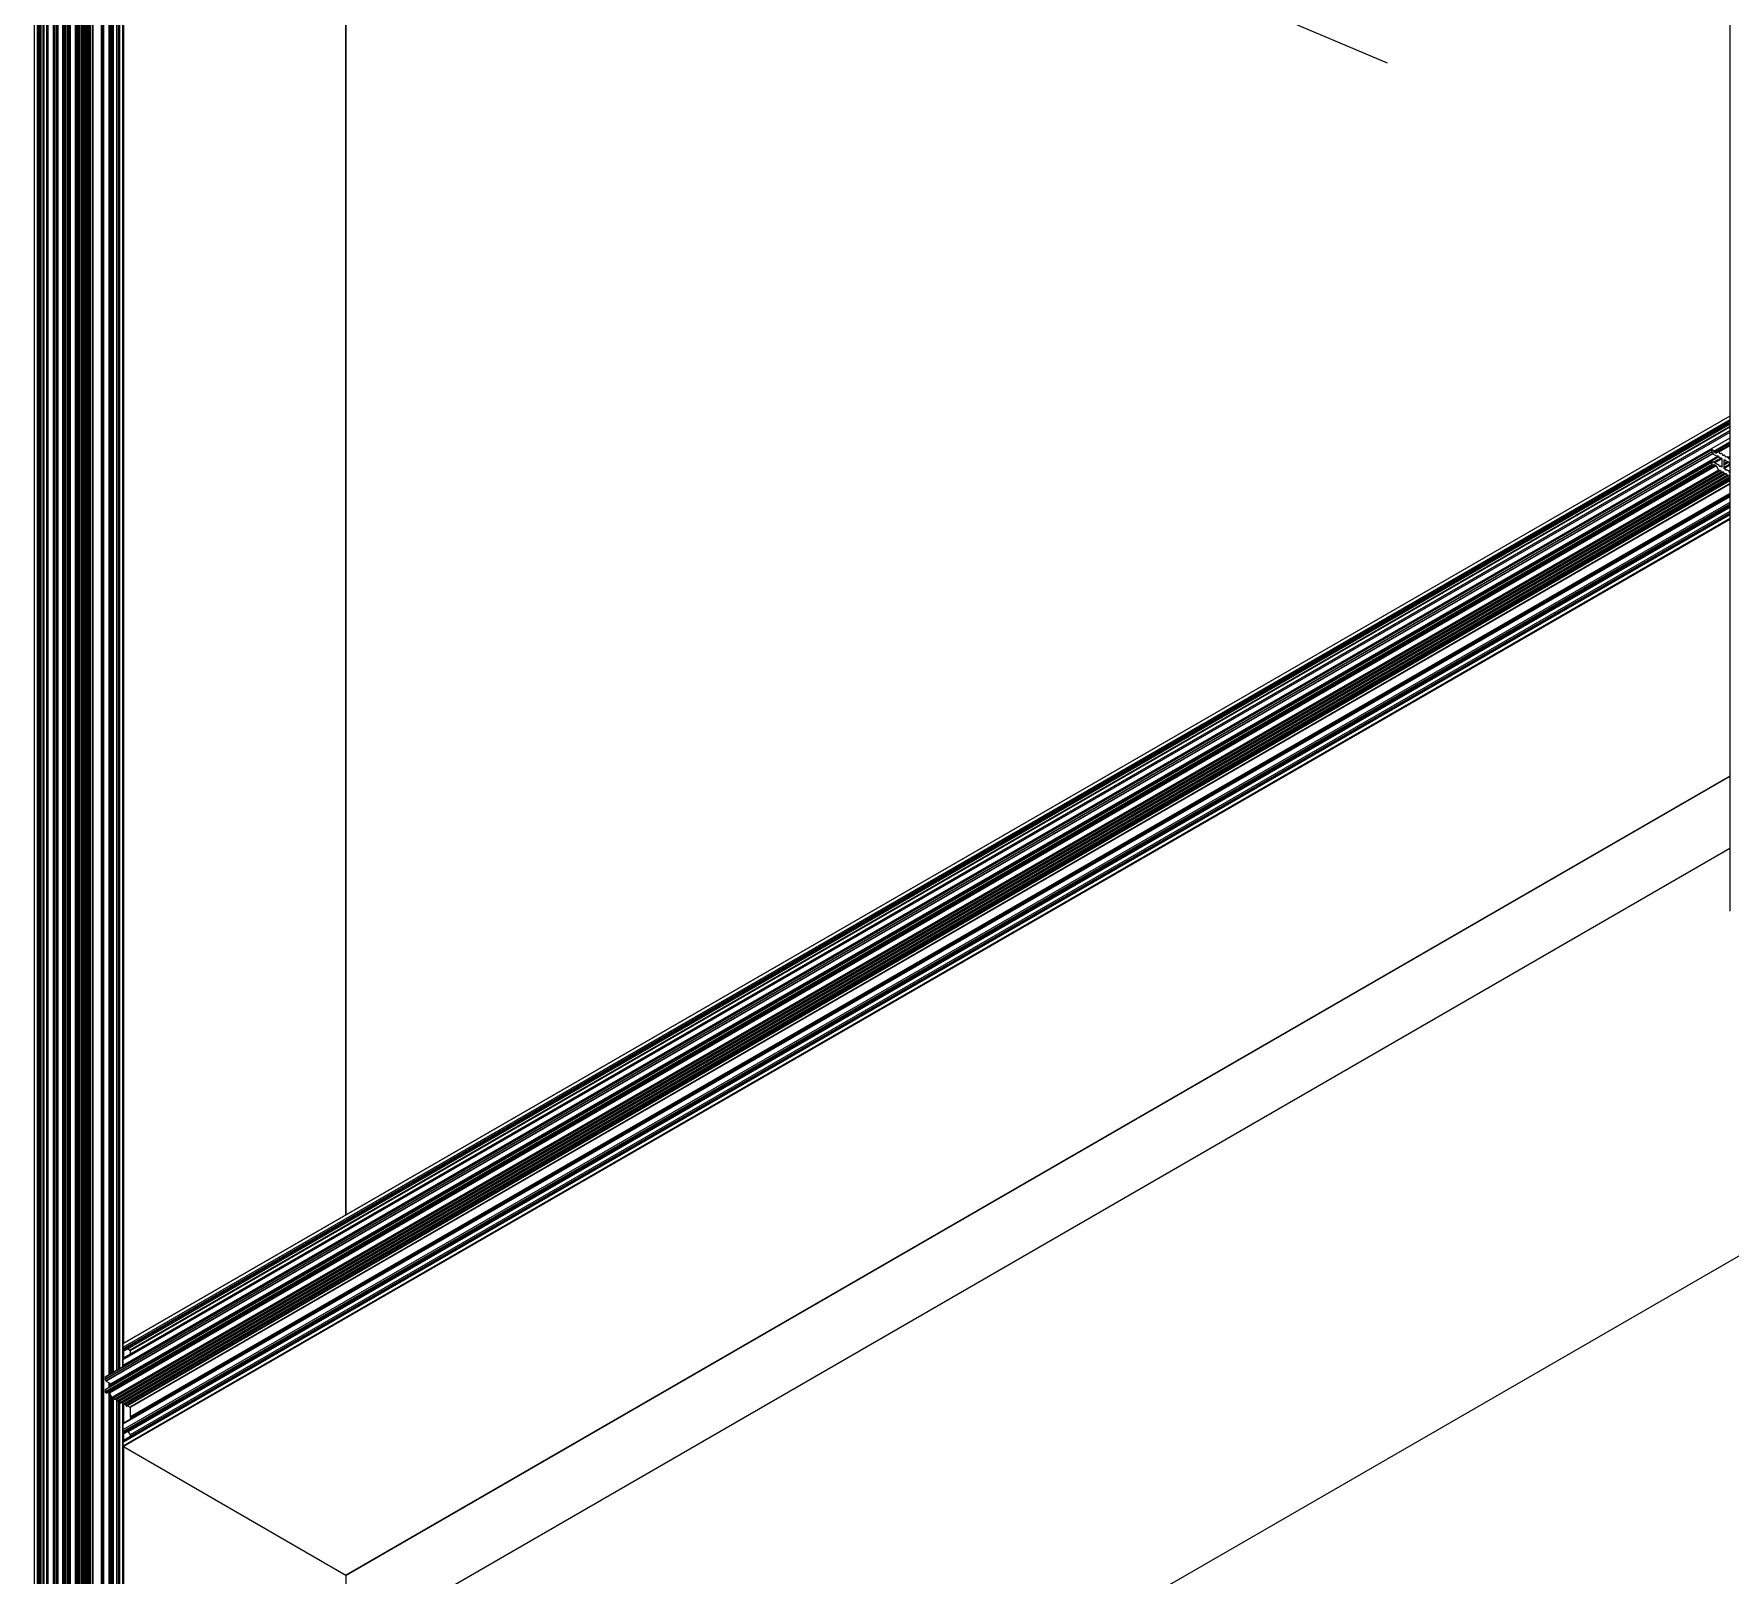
# Model space of a CAD drawing. Header units: millimetres. Extents: x 39 to 459, y 26 to 647.
# Drawn here: x 72.46 to 85.9, y 98.71 to 110.92 of the extents above; entities that cross this region are included whole.
import ezdxf

# ---------------------------------------------------------------- set-up
doc = ezdxf.new("R2010")
doc.units = ezdxf.units.MM
doc.linetypes.add('DASH2', pattern=[19.05, 12.7, -6.35])
doc.layers.add('ANTET', color=7, linetype='Continuous')

msp = doc.modelspace()

# ---------------------------------------------------------------- linework, layer by layer
at = {"color": 7, "linetype": 'Continuous', "lineweight": 15}
for p, q in [((85.899, 133.697), (85.899, 103.971)), ((73.13, 126.326), (73.13, 100.336)), ((72.623, 126.199), (72.623, 96.473)), ((72.625, 126.2), (72.625, 96.475)), ((72.637, 126.208), (72.637, 96.482)), ((72.64, 126.208), (72.64, 96.483)), ((72.651, 126.208), (72.651, 96.483)), ((72.654, 126.208), (72.654, 96.482)), ((72.691, 126.187), (72.691, 96.461)), ((72.7, 126.181), (72.7, 96.456)), ((72.71, 126.248), (72.71, 96.523)), ((72.711, 126.25), (72.711, 96.524)), ((72.724, 126.257), (72.724, 96.532)), ((72.729, 126.257), (72.729, 96.532)), ((72.738, 126.253), (72.738, 96.527)), ((72.739, 96.525), (72.739, 126.251)), ((72.748, 126.235), (72.748, 96.51)), ((72.75, 126.235), (72.75, 96.509)), ((72.789, 126.235), (72.789, 96.509)), ((72.795, 126.231), (72.795, 96.506)), ((72.801, 126.222), (72.801, 96.496)), ((72.811, 126.222), (72.811, 96.496)), ((72.817, 126.218), (72.817, 96.492)), ((72.823, 126.209), (72.823, 96.483)), ((72.834, 126.209), (72.834, 96.483)), ((72.84, 126.205), (72.84, 96.479)), ((72.846, 126.196), (72.846, 96.47)), ((72.857, 126.196), (72.857, 96.47)), ((72.863, 126.192), (72.863, 96.466)), ((72.869, 126.182), (72.869, 96.457)), ((72.879, 126.182), (72.879, 96.457)), ((72.885, 126.179), (72.885, 96.453)), ((72.891, 126.169), (72.891, 96.444)), ((72.902, 126.169), (72.902, 96.444)), ((72.908, 126.166), (72.908, 96.44)), ((72.995, 126.186), (72.995, 96.46)), ((73.004, 126.191), (73.004, 96.465)), ((73.01, 126.255), (73.01, 96.529)), ((73.016, 126.263), (73.016, 96.537)), ((73.085, 100.311), (73.085, 126.284)), ((73.09, 126.257), (73.09, 100.313)), ((73.118, 126.257), (73.118, 100.329)), ((72.615, 126.031), (72.615, 96.306)), ((72.909, 126.159), (72.909, 96.433)), ((72.926, 126.149), (72.926, 96.423)), ((72.931, 126.149), (72.931, 96.423)), ((72.465, 125.945), (72.465, 96.219)), ((72.49, 125.96), (72.49, 96.234)), ((72.49, 125.96), (72.49, 96.234)), ((72.501, 125.965), (72.501, 96.239)), ((72.509, 125.965), (72.509, 96.239)), ((72.518, 125.96), (72.518, 96.234)), ((72.52, 96.232), (72.52, 125.958)), ((72.535, 125.924), (72.535, 96.198)), ((72.541, 125.924), (72.541, 96.198)), ((72.564, 126), (72.564, 96.274)), ((72.566, 126.002), (72.566, 96.276)), ((72.575, 126.009), (72.575, 96.283)), ((72.575, 126.008), (72.575, 96.283)), ((74.935, 101.563), (74.935, 123.65)), ((85.897, 107.888), (73.169, 100.542)), ((85.897, 107.859), (73.169, 100.513)), ((85.897, 107.858), (73.169, 100.512)), ((85.897, 107.761), (73.169, 100.415)), ((85.897, 107.761), (73.169, 100.415)), ((85.898, 107.89), (73.17, 100.544)), ((85.898, 107.846), (73.17, 100.5)), ((85.898, 107.772), (73.17, 100.426)), ((85.899, 107.774), (73.171, 100.428)), ((73.185, 100.488), (85.899, 107.826)), ((85.897, 107.888), (85.897, 107.859)), ((85.897, 107.858), (85.898, 107.846)), ((85.898, 107.772), (85.897, 107.761)), ((85.897, 107.761), (85.897, 107.715)), ((85.897, 107.715), (73.169, 100.369)), ((85.772, 107.604), (85.899, 107.677)), ((85.756, 107.624), (73.028, 100.278)), ((85.756, 107.622), (73.028, 100.276)), ((85.756, 107.607), (73.028, 100.261)), ((85.756, 107.604), (73.028, 100.258)), ((85.756, 107.524), (73.028, 100.178)), ((85.756, 107.522), (73.028, 100.176)), ((85.756, 107.507), (73.028, 100.162)), ((85.758, 107.503), (73.03, 100.157)), ((85.762, 107.594), (73.034, 100.249)), ((85.762, 107.527), (73.034, 100.181)), ((85.764, 107.592), (73.036, 100.247)), ((85.767, 107.498), (73.039, 100.152)), ((73.041, 100.152), (85.769, 107.497)), ((85.787, 107.498), (73.059, 100.152)), ((85.789, 107.496), (73.061, 100.15)), ((85.8, 107.571), (73.073, 100.225)), ((85.81, 107.566), (73.082, 100.22)), ((85.756, 107.622), (85.756, 107.607)), ((85.756, 107.604), (85.762, 107.594)), ((85.762, 107.527), (85.756, 107.524)), ((85.756, 107.522), (85.756, 107.507)), ((85.767, 107.618), (85.758, 107.623)), ((85.758, 107.503), (85.767, 107.498)), ((85.764, 107.592), (85.8, 107.571)), ((85.813, 107.499), (85.764, 107.527)), ((85.826, 107.557), (85.769, 107.524)), ((85.77, 107.609), (85.77, 107.614)), ((85.77, 107.499), (85.77, 107.504)), ((85.787, 107.596), (85.772, 107.604)), ((85.772, 107.506), (85.787, 107.498)), ((85.835, 107.551), (85.778, 107.519)), ((85.808, 107.606), (85.788, 107.595)), ((85.808, 107.606), (85.789, 107.595)), ((85.789, 107.496), (85.808, 107.462)), ((85.8, 107.571), (85.805, 107.577)), ((85.805, 107.577), (85.81, 107.566)), ((85.81, 107.566), (85.826, 107.557)), ((85.818, 107.488), (85.813, 107.499)), ((85.819, 107.594), (85.814, 107.603)), ((85.822, 107.493), (85.817, 107.49)), ((85.822, 107.493), (85.818, 107.488)), ((85.835, 107.486), (85.822, 107.493)), ((85.83, 107.593), (85.825, 107.59)), ((85.83, 107.593), (85.825, 107.59)), ((85.826, 107.557), (85.83, 107.562)), ((85.83, 107.562), (85.835, 107.551)), ((85.835, 107.551), (85.835, 107.486)), ((85.842, 107.581), (85.836, 107.59)), ((85.853, 107.58), (85.848, 107.577)), ((85.853, 107.58), (85.848, 107.577)), ((85.856, 107.547), (85.851, 107.542)), ((85.851, 107.542), (85.851, 107.477)), ((85.86, 107.537), (85.851, 107.532)), ((85.877, 107.527), (85.851, 107.513)), ((85.886, 107.522), (85.851, 107.502)), ((85.899, 107.51), (85.851, 107.483)), ((85.899, 107.5), (85.855, 107.475)), ((85.86, 107.537), (85.856, 107.547)), ((85.864, 107.568), (85.859, 107.577)), ((85.877, 107.527), (85.86, 107.537)), ((85.876, 107.567), (85.87, 107.564)), ((85.876, 107.567), (85.87, 107.564)), ((85.881, 107.533), (85.877, 107.527)), ((85.886, 107.522), (85.881, 107.533)), ((85.887, 107.555), (85.882, 107.564)), ((85.899, 107.571), (85.883, 107.562)), ((85.899, 107.515), (85.886, 107.522)), ((85.899, 107.561), (85.887, 107.554)), ((85.899, 107.561), (85.887, 107.554)), ((85.898, 107.554), (85.893, 107.551)), ((85.898, 107.554), (85.893, 107.551)), ((85.899, 107.554), (85.898, 107.554)), ((85.808, 107.462), (73.08, 100.117)), ((85.814, 107.459), (73.086, 100.113)), ((85.825, 107.459), (73.097, 100.113)), ((85.83, 107.449), (73.102, 100.103)), ((85.836, 107.446), (73.108, 100.1)), ((85.848, 107.445), (73.12, 100.1)), ((85.853, 107.436), (73.125, 100.09)), ((85.859, 107.433), (73.131, 100.087)), ((85.87, 107.432), (73.142, 100.087)), ((85.876, 107.423), (73.148, 100.077)), ((85.882, 107.42), (73.154, 100.074)), ((85.893, 107.419), (73.165, 100.073)), ((85.898, 107.41), (73.17, 100.064)), ((85.899, 107.403), (73.176, 100.061)), ((85.899, 107.377), (73.199, 100.048)), ((85.814, 107.459), (85.819, 107.462)), ((85.825, 107.459), (85.83, 107.449)), ((85.836, 107.446), (85.842, 107.449)), ((85.848, 107.445), (85.853, 107.436)), ((85.851, 107.477), (85.864, 107.469)), ((85.859, 107.433), (85.864, 107.436)), ((85.864, 107.469), (85.869, 107.458)), ((85.873, 107.464), (85.868, 107.461)), ((85.869, 107.458), (85.873, 107.464)), ((85.87, 107.432), (85.876, 107.423)), ((85.873, 107.464), (85.89, 107.455)), ((85.882, 107.42), (85.887, 107.423)), ((85.89, 107.455), (85.894, 107.444)), ((85.899, 107.449), (85.893, 107.446)), ((85.893, 107.419), (85.898, 107.41)), ((85.894, 107.444), (85.899, 107.449)), ((85.898, 107.41), (85.899, 107.41)), ((85.897, 107.251), (73.169, 99.905)), ((85.899, 107.259), (73.173, 99.914)), ((85.899, 107.277), (73.226, 99.962)), ((85.899, 107.267), (73.226, 99.953)), ((85.899, 107.267), (73.23, 99.955)), ((85.897, 107.251), (85.897, 107.205)), ((85.897, 107.205), (73.169, 99.859)), ((85.897, 107.205), (73.169, 99.859)), ((85.897, 107.108), (73.169, 99.762)), ((85.897, 107.107), (73.169, 99.761)), ((85.898, 107.193), (73.17, 99.847)), ((85.898, 107.119), (73.17, 99.773)), ((85.899, 107.121), (73.171, 99.775)), ((73.185, 99.835), (85.899, 107.172)), ((85.899, 107.167), (73.211, 99.845)), ((85.899, 107.134), (73.226, 99.82)), ((85.897, 107.205), (85.898, 107.193)), ((85.898, 107.119), (85.897, 107.108)), ((85.897, 107.107), (85.897, 107.078)), ((85.897, 107.078), (73.169, 99.732)), ((74.936, 98.71), (85.899, 105.037)), ((46.44, 78.424), (91.695, 104.543)), ((85.899, 104.464), (74.935, 98.136)), ((73.169, 100.542), (73.169, 100.513)), ((73.169, 100.512), (73.17, 100.5)), ((73.17, 100.426), (73.169, 100.415)), ((73.169, 100.415), (73.169, 100.369)), ((73.174, 100.493), (73.183, 100.488)), ((73.207, 100.501), (73.223, 100.492)), ((73.226, 100.487), (73.226, 100.46)), ((73.028, 100.276), (73.028, 100.261)), ((73.028, 100.258), (73.034, 100.249)), ((73.036, 100.247), (73.073, 100.225)), ((73.034, 100.181), (73.028, 100.178)), ((73.028, 100.176), (73.028, 100.162)), ((73.03, 100.157), (73.039, 100.152)), ((73.05, 100.157), (73.059, 100.152)), ((73.061, 100.15), (73.08, 100.117)), ((73.078, 100.229), (73.082, 100.22)), ((73.082, 100.22), (73.091, 100.215)), ((73.085, 100.211), (73.085, 100.218)), ((73.085, 96.559), (73.085, 100.113)), ((73.09, 100.215), (73.09, 100.214)), ((73.09, 100.115), (73.09, 96.531)), ((73.097, 100.113), (73.102, 100.103)), ((73.118, 100.102), (73.118, 96.531)), ((73.12, 100.1), (73.125, 100.09)), ((73.13, 100.087), (73.13, 96.601)), ((73.142, 100.087), (73.148, 100.077)), ((73.165, 100.073), (73.17, 100.064)), ((73.188, 100.06), (73.193, 100.051)), ((73.206, 100.05), (73.223, 100.041)), ((73.226, 100.036), (73.226, 99.962)), ((73.169, 99.905), (73.169, 99.859)), ((73.169, 99.859), (73.17, 99.847)), ((73.174, 99.84), (73.183, 99.835)), ((73.207, 99.847), (73.211, 99.845)), ((73.211, 99.845), (73.226, 99.82)), ((73.226, 99.962), (73.23, 99.955)), ((73.23, 99.955), (73.226, 99.953)), ((73.226, 99.953), (73.226, 99.945)), ((73.17, 99.773), (73.169, 99.762)), ((73.169, 99.761), (73.169, 99.732)), ((73.172, 99.727), (74.934, 98.71)), ((73.226, 99.82), (73.226, 99.807))]:
    msp.add_line(p, q, dxfattribs=at)
at = {"color": 8, "linetype": 'Continuous', "lineweight": 15}
for p, q in [((73.131, 126.329), (73.131, 100.337)), ((73.14, 126.335), (73.14, 100.342)), ((73.141, 126.335), (73.141, 100.343)), ((73.166, 126.35), (73.166, 100.357)), ((73.172, 126.35), (73.172, 100.545)), ((73.056, 126.286), (73.056, 100.294)), ((73.056, 126.286), (73.056, 100.294)), ((73.067, 126.291), (73.067, 100.3)), ((73.075, 126.291), (73.075, 100.305)), ((73.084, 126.286), (73.084, 100.31)), ((74.934, 123.65), (74.934, 101.562)), ((85.899, 107.837), (73.174, 100.493)), ((85.899, 107.827), (73.183, 100.488)), ((85.899, 107.807), (73.223, 100.492)), ((85.899, 107.801), (73.226, 100.487)), ((85.899, 107.683), (85.77, 107.609)), ((85.899, 107.678), (85.771, 107.605)), ((85.899, 107.662), (85.785, 107.597)), ((85.899, 107.655), (85.812, 107.605)), ((85.772, 107.506), (85.77, 107.504)), ((85.899, 107.396), (73.188, 100.06)), ((85.899, 107.384), (73.193, 100.051)), ((85.899, 107.376), (73.206, 100.05)), ((85.899, 107.357), (73.223, 100.041)), ((85.899, 107.459), (85.89, 107.454)), ((85.899, 107.35), (73.226, 100.036)), ((85.899, 107.184), (73.174, 99.84)), ((85.899, 107.174), (73.183, 99.835)), ((85.899, 107.072), (73.172, 99.727)), ((85.899, 105.038), (74.934, 98.71)), ((73.172, 100.496), (73.172, 100.429)), ((73.056, 100.235), (73.056, 100.194)), ((73.056, 100.235), (73.056, 100.194)), ((73.056, 100.153), (73.056, 96.56)), ((73.056, 100.153), (73.056, 96.56)), ((73.067, 100.229), (73.067, 100.2)), ((73.067, 100.139), (73.067, 96.566)), ((73.075, 100.227), (73.075, 100.205)), ((73.075, 100.125), (73.075, 96.565)), ((73.084, 100.219), (73.084, 100.21)), ((73.084, 100.113), (73.084, 96.56)), ((73.131, 100.087), (73.131, 96.603)), ((73.14, 100.089), (73.14, 96.609)), ((73.141, 100.089), (73.141, 96.609)), ((73.166, 100.072), (73.166, 96.624)), ((73.172, 100.062), (73.172, 99.913)), ((73.172, 99.842), (73.172, 99.776)), ((73.172, 99.727), (73.172, 96.624)), ((74.934, 98.71), (74.934, 97.273))]:
    msp.add_line(p, q, dxfattribs=at)
at = {"color": 7, "linetype": 'Continuous', "lineweight": 15, "flags": 128}
for points in [[(85.814, 107.603), (85.813, 107.604), (85.812, 107.605), (85.812, 107.606), (85.811, 107.606), (85.81, 107.607), (85.809, 107.607), (85.808, 107.607), (85.808, 107.606)], [(85.825, 107.59), (85.824, 107.59), (85.824, 107.59), (85.823, 107.59), (85.822, 107.591), (85.821, 107.591), (85.82, 107.592), (85.82, 107.593), (85.819, 107.594)], [(85.836, 107.59), (85.836, 107.591), (85.835, 107.592), (85.834, 107.593), (85.833, 107.593), (85.833, 107.594), (85.832, 107.594), (85.831, 107.594), (85.83, 107.593)], [(85.848, 107.577), (85.847, 107.577), (85.846, 107.577), (85.846, 107.577), (85.845, 107.578), (85.844, 107.578), (85.843, 107.579), (85.842, 107.58), (85.842, 107.581)], [(85.859, 107.577), (85.858, 107.578), (85.858, 107.579), (85.857, 107.58), (85.856, 107.58), (85.855, 107.58), (85.854, 107.581), (85.854, 107.581), (85.853, 107.58)], [(85.87, 107.564), (85.87, 107.564), (85.869, 107.564), (85.868, 107.564), (85.867, 107.565), (85.867, 107.565), (85.866, 107.566), (85.865, 107.567), (85.864, 107.568)], [(85.882, 107.564), (85.881, 107.565), (85.88, 107.566), (85.879, 107.566), (85.879, 107.567), (85.878, 107.567), (85.877, 107.568), (85.876, 107.568), (85.876, 107.567)], [(85.893, 107.551), (85.892, 107.551), (85.892, 107.551), (85.891, 107.551), (85.89, 107.551), (85.889, 107.552), (85.888, 107.553), (85.888, 107.554), (85.887, 107.555)], [(85.808, 107.462), (85.808, 107.461), (85.809, 107.461), (85.81, 107.46), (85.811, 107.459), (85.812, 107.459), (85.812, 107.459), (85.813, 107.459), (85.814, 107.459)], [(85.819, 107.462), (85.82, 107.462), (85.82, 107.462), (85.821, 107.462), (85.822, 107.462), (85.823, 107.461), (85.824, 107.46), (85.824, 107.459), (85.825, 107.459)], [(85.83, 107.449), (85.831, 107.448), (85.832, 107.447), (85.833, 107.447), (85.833, 107.446), (85.834, 107.446), (85.835, 107.446), (85.836, 107.446), (85.836, 107.446)], [(85.842, 107.449), (85.842, 107.449), (85.843, 107.449), (85.844, 107.449), (85.845, 107.449), (85.846, 107.448), (85.846, 107.447), (85.847, 107.446), (85.848, 107.445)], [(85.853, 107.436), (85.854, 107.435), (85.854, 107.434), (85.855, 107.434), (85.856, 107.433), (85.857, 107.433), (85.858, 107.433), (85.858, 107.433), (85.859, 107.433)], [(85.864, 107.436), (85.865, 107.436), (85.866, 107.436), (85.867, 107.436), (85.867, 107.436), (85.868, 107.435), (85.869, 107.434), (85.87, 107.433), (85.87, 107.432)], [(85.876, 107.423), (85.876, 107.422), (85.877, 107.421), (85.878, 107.421), (85.879, 107.42), (85.879, 107.42), (85.88, 107.419), (85.881, 107.419), (85.882, 107.42)], [(85.887, 107.423), (85.888, 107.423), (85.888, 107.423), (85.889, 107.423), (85.89, 107.423), (85.891, 107.422), (85.892, 107.421), (85.892, 107.42), (85.893, 107.419)], [(73.17, 100.544), (73.17, 100.544), (73.169, 100.544), (73.169, 100.543), (73.169, 100.543), (73.169, 100.542)], [(73.028, 100.278), (73.028, 100.278), (73.028, 100.277), (73.028, 100.277), (73.028, 100.277), (73.028, 100.276)], [(73.08, 100.117), (73.08, 100.116), (73.081, 100.115), (73.082, 100.114), (73.083, 100.113), (73.084, 100.113), (73.084, 100.113), (73.085, 100.113), (73.086, 100.113)], [(73.091, 100.116), (73.092, 100.116), (73.093, 100.116), (73.093, 100.116), (73.094, 100.116), (73.095, 100.115), (73.096, 100.115), (73.097, 100.114), (73.097, 100.113)], [(73.102, 100.103), (73.103, 100.102), (73.104, 100.102), (73.105, 100.101), (73.105, 100.1), (73.106, 100.1), (73.107, 100.1), (73.108, 100.1), (73.108, 100.1)], [(73.114, 100.103), (73.114, 100.103), (73.115, 100.103), (73.116, 100.103), (73.117, 100.103), (73.118, 100.102), (73.118, 100.101), (73.119, 100.101), (73.12, 100.1)], [(73.125, 100.09), (73.126, 100.089), (73.126, 100.089), (73.127, 100.088), (73.128, 100.087), (73.129, 100.087), (73.13, 100.087), (73.13, 100.087), (73.131, 100.087)], [(73.137, 100.09), (73.137, 100.09), (73.138, 100.09), (73.139, 100.09), (73.139, 100.09), (73.14, 100.089), (73.141, 100.088), (73.142, 100.088), (73.142, 100.087)], [(73.148, 100.077), (73.148, 100.076), (73.149, 100.075), (73.15, 100.075), (73.151, 100.074), (73.152, 100.074), (73.152, 100.074), (73.153, 100.074), (73.154, 100.074)], [(73.159, 100.077), (73.16, 100.077), (73.16, 100.077), (73.161, 100.077), (73.162, 100.077), (73.163, 100.076), (73.164, 100.075), (73.164, 100.074), (73.165, 100.073)], [(73.17, 100.064), (73.171, 100.063), (73.172, 100.062), (73.173, 100.062), (73.173, 100.061), (73.174, 100.061), (73.175, 100.061), (73.176, 100.061), (73.176, 100.061)], [(73.182, 100.064), (73.182, 100.064), (73.183, 100.064), (73.184, 100.064), (73.185, 100.064), (73.185, 100.063), (73.186, 100.062), (73.187, 100.061), (73.188, 100.06)], [(73.193, 100.051), (73.194, 100.05), (73.194, 100.049), (73.195, 100.049), (73.196, 100.048), (73.197, 100.048), (73.198, 100.047), (73.198, 100.048), (73.199, 100.048)]]:
    msp.add_lwpolyline(points, dxfattribs=at)
at = {"color": 7, "linetype": 'Continuous', "lineweight": 15}
for centre, radius, start, end in [((85.899, 107.888), 0.00172, 91.4016, 189.7741), ((85.9, 107.859), 0.0032, 179.3883, 184.599), ((85.9, 107.761), 0.00283, 175.0954, 180.7506), ((85.906, 107.847), 0.00854, 185.1117, 205.0669), ((85.901, 107.772), 0.00314, 138.9833, 178.2612), ((85.923, 107.715), 0.026, 181.1452, 200.6013), ((85.757, 107.622), 0.00175, 50.8032, 189.2764), ((85.758, 107.522), 0.00201, 125.7283, 185.6423), ((85.761, 107.607), 0.00577, 181.9376, 211.1417), ((85.762, 107.508), 0.00614, 182.5751, 237.4113), ((85.767, 107.597), 0.00577, 208.8483, 238.051), ((85.763, 107.525), 0.00201, 54.3847, 114.3469), ((85.764, 107.613), 0.00614, 2.5759, 57.4094), ((85.768, 107.499), 0.00175, 230.799, 9.2769), ((85.776, 107.609), 0.00615, 182.6161, 237.3888), ((85.771, 107.504), 0.00175, 50.8323, 189.1845), ((85.788, 107.597), 0.00201, 234.3761, 294.3555), ((85.784, 107.493), 0.00577, 28.8461, 58.0532), ((85.909, 107.252), 0.0123, 149.7547, 182.5168), ((85.9, 107.205), 0.0032, 179.3872, 184.6001), ((85.9, 107.107), 0.00283, 175.0937, 180.7505), ((85.906, 107.194), 0.00854, 185.1149, 205.0625), ((85.901, 107.119), 0.00314, 138.9817, 178.2652), ((85.903, 107.078), 0.00618, 182.6668, 223.0652), ((85.9, 103.971), 0.00175, 110.7749, 249.2251), ((73.172, 100.513), 0.0032, 179.3883, 184.599), ((73.172, 100.415), 0.00283, 175.0954, 180.7506), ((73.195, 100.37), 0.0262, 181.1946, 201.6011), ((73.179, 100.501), 0.00932, 185.6884, 237.2), ((73.173, 100.426), 0.0028, 124.156, 180.2932), ((73.184, 100.49), 0.00201, 234.3232, 294.3808), ((73.219, 100.486), 0.00614, 2.5744, 57.4133), ((73.033, 100.261), 0.00577, 181.9376, 211.1417), ((73.039, 100.251), 0.00577, 208.8483, 238.051), ((73.03, 100.176), 0.00201, 125.7283, 185.6423), ((73.034, 100.162), 0.00614, 182.5751, 237.4113), ((73.04, 100.153), 0.00201, 234.3987, 294.2984), ((73.056, 100.147), 0.00577, 28.8461, 58.0532), ((73.205, 100.049), 0.00204, 54.595, 111.3675), ((73.219, 100.036), 0.00614, 2.5751, 57.4113), ((73.182, 99.905), 0.0135, 133.7124, 177.6068), ((73.172, 99.859), 0.0032, 179.3872, 184.6001), ((73.179, 99.848), 0.00932, 185.6895, 237.1989), ((73.184, 99.837), 0.00201, 234.3281, 294.3691), ((73.172, 99.761), 0.00283, 175.0937, 180.7505), ((73.175, 99.732), 0.00615, 182.6053, 237.3996), ((73.173, 99.773), 0.0028, 124.1489, 180.3003), ((74.935, 98.712), 0.00201, 234.4048, 294.2924)]:
    msp.add_arc(centre, radius, start, end, dxfattribs=at)
at = {"layer": 'ANTET', "color": 0, "linetype": 'DASH2', "ltscale": 0.5}
msp.add_arc((117.746, 191.125), 87.555, 236.35888, 281.32436, dxfattribs=at)

doc.saveas('drawing.dxf')
